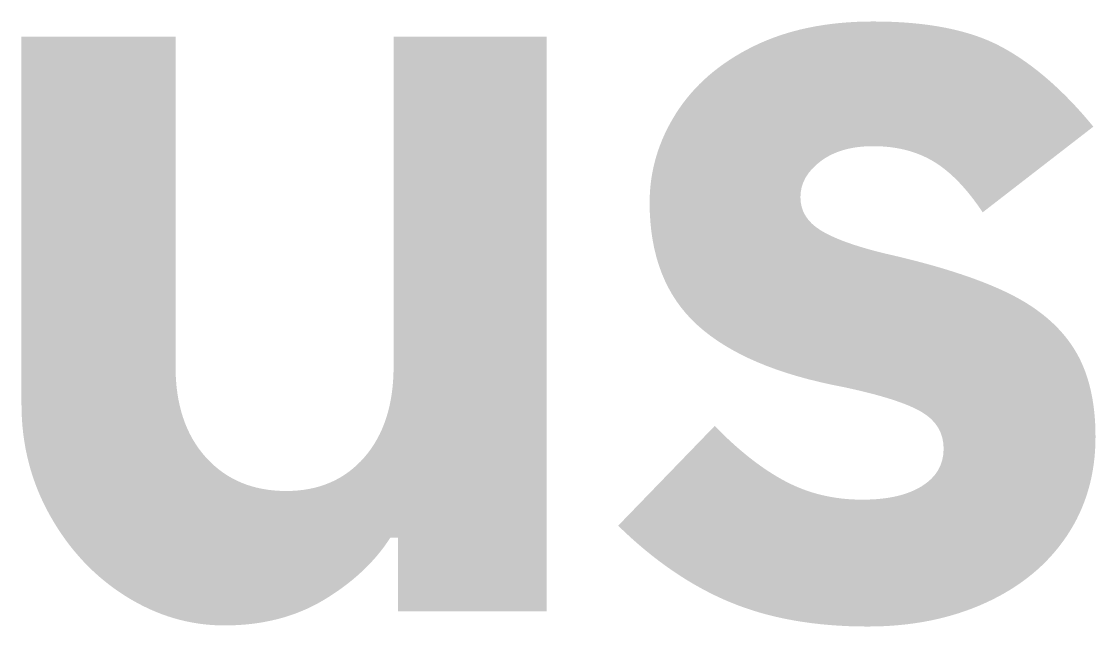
# Model space of a CAD drawing. Header units: millimetres. Extents: x 1807 to 1938, y 68 to 154.
# Drawn here: x 1893.27 to 1902.74, y 68.34 to 73.68 of the extents above; entities that cross this region are included whole.
import ezdxf

# ---------------------------------------------------------------- set-up
doc = ezdxf.new("R2010")
doc.units = ezdxf.units.MM

msp = doc.modelspace()

# ---------------------------------------------------------------- hatches: boundary and pattern name
at = {"true_color": 0x000000, "transparency": 33554687}
h = msp.add_hatch(color=18, dxfattribs=at)
edge = h.paths.add_edge_path(flags=0)
edge.add_spline(control_points=[(1900.7349, 68.3423), (1900.2691, 68.3423), (1899.864, 68.4141), (1899.5194, 68.5577), (1899.1748, 68.7012), (1898.8462, 68.9261), (1898.5336, 69.2324), (1898.5336, 69.2324), (1899.3854, 70.1129), (1899.3854, 70.1129), (1899.596, 69.896), (1899.8033, 69.7333), (1900.0075, 69.6248), (1900.2117, 69.5163), (1900.4382, 69.4621), (1900.6871, 69.4621), (1900.9104, 69.4621), (1901.0858, 69.502), (1901.2135, 69.5818), (1901.3411, 69.6615), (1901.4049, 69.7716), (1901.4049, 69.9119), (1901.4049, 70.0523), (1901.3395, 70.1608), (1901.2087, 70.2374), (1901.0779, 70.3139), (1900.8466, 70.3873), (1900.5148, 70.4575), (1899.9405, 70.566), (1899.513, 70.7478), (1899.2323, 71.003), (1898.9515, 71.2583), (1898.8111, 71.6188), (1898.8111, 72.0846), (1898.8111, 72.3653), (1898.8893, 72.6285), (1899.0456, 72.8742), (1899.202, 73.1198), (1899.4285, 73.316), (1899.7252, 73.4628), (1900.0219, 73.6095), (1900.3744, 73.6829), (1900.7828, 73.6829), (1901.2613, 73.6829), (1901.6394, 73.6079), (1901.9169, 73.458), (1902.1945, 73.308), (1902.4641, 73.0736), (1902.7257, 72.7545), (1902.7257, 72.7545), (1901.7494, 71.9984), (1901.7494, 71.9984), (1901.6091, 72.209), (1901.4639, 72.3589), (1901.314, 72.4483), (1901.164, 72.5376), (1900.9869, 72.5822), (1900.7828, 72.5822), (1900.5913, 72.5822), (1900.4366, 72.5376), (1900.3186, 72.4483), (1900.2005, 72.3589), (1900.1415, 72.2536), (1900.1415, 72.1324), (1900.1415, 72.0112), (1900.2005, 71.9139), (1900.3186, 71.8405), (1900.4366, 71.7671), (1900.6264, 71.6985), (1900.888, 71.6347), (1901.3411, 71.5326), (1901.7, 71.4178), (1901.9648, 71.2902), (1902.2296, 71.1626), (1902.4258, 70.9983), (1902.5534, 70.7973), (1902.681, 70.5963), (1902.7448, 70.3363), (1902.7448, 70.0172), (1902.7448, 69.6854), (1902.6603, 69.3935), (1902.4912, 69.1415), (1902.3221, 68.8895), (1902.0844, 68.6932), (1901.7781, 68.5529), (1901.4719, 68.4125), (1901.1241, 68.3423), (1900.7349, 68.3423)], knot_values=[0, 0, 0, 0, 1, 1, 1, 2, 2, 2, 3, 3, 3, 4, 4, 4, 5, 5, 5, 6, 6, 6, 7, 7, 7, 8, 8, 8, 9, 9, 9, 10, 10, 10, 11, 11, 11, 12, 12, 12, 13, 13, 13, 14, 14, 14, 15, 15, 15, 16, 16, 16, 17, 17, 17, 18, 18, 18, 19, 19, 19, 20, 20, 20, 21, 21, 21, 22, 22, 22, 23, 23, 23, 24, 24, 24, 25, 25, 25, 26, 26, 26, 27, 27, 27, 28, 28, 28, 29, 29, 29, 29], degree=3, periodic=1)
h = msp.add_hatch(color=18, dxfattribs=at)
edge = h.paths.add_edge_path(flags=0)
edge.add_spline(control_points=[(1895.0593, 68.3519), (1894.7531, 68.3519), (1894.4627, 68.438), (1894.1884, 68.6103), (1893.914, 68.7826), (1893.6923, 69.0187), (1893.5232, 69.3185), (1893.3541, 69.6184), (1893.2696, 69.947), (1893.2696, 70.3044), (1893.2696, 70.3044), (1893.2696, 73.5489), (1893.2696, 73.5489), (1893.2696, 73.5489), (1894.6286, 73.5489), (1894.6286, 73.5489), (1894.6286, 73.5489), (1894.6286, 70.6393), (1894.6286, 70.6393), (1894.6286, 70.3012), (1894.718, 70.0332), (1894.8966, 69.8354), (1895.0753, 69.6376), (1895.3114, 69.5387), (1895.6049, 69.5387), (1895.892, 69.5387), (1896.1217, 69.6376), (1896.294, 69.8354), (1896.4663, 70.0332), (1896.5524, 70.3012), (1896.5524, 70.6393), (1896.5524, 70.6393), (1896.5524, 73.5489), (1896.5524, 73.5489), (1896.5524, 73.5489), (1897.9019, 73.5489), (1897.9019, 73.5489), (1897.9019, 73.5489), (1897.9019, 68.4763), (1897.9019, 68.4763), (1897.9019, 68.4763), (1896.5907, 68.4763), (1896.5907, 68.4763), (1896.5907, 68.4763), (1896.5907, 69.1271), (1896.5907, 69.1271), (1896.5907, 69.1271), (1896.5237, 69.1271), (1896.5237, 69.1271), (1896.3897, 68.9166), (1896.1967, 68.7347), (1895.9446, 68.5816), (1895.6926, 68.4284), (1895.3975, 68.3519), (1895.0593, 68.3519)], knot_values=[0, 0, 0, 0, 1, 1, 1, 2, 2, 2, 3, 3, 3, 4, 4, 4, 5, 5, 5, 6, 6, 6, 7, 7, 7, 8, 8, 8, 9, 9, 9, 10, 10, 10, 11, 11, 11, 12, 12, 12, 13, 13, 13, 14, 14, 14, 15, 15, 15, 16, 16, 16, 17, 17, 17, 18, 18, 18, 18], degree=3, periodic=1)

doc.saveas('drawing.dxf')
